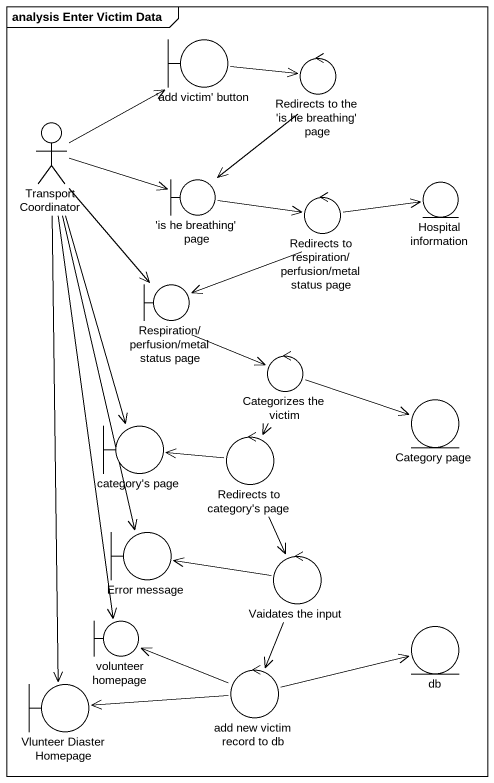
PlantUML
@startuml
mainframe analysis Enter Victim Data
boundary "'add victim' button" as add_victim_button
control "Redirects to the 'is he breathing' page" as Redirects_to_the_is_he
actor "Transport Coordinator" as Transport_Coordinator
boundary "'is he breathing' page" as is_he_breathing_page
control "Redirects to respiration/perfusion/metal status page" as Redirects_to_respiration
entity "Hospital information" as Hospital_information
boundary "Respiration/perfusion/metal status page" as Respiration_perfusion_metal
control "Categorizes the victim" as Categorizes_the_victim
entity "Category page" as Category_page
boundary "category's page" as category_s_page
control "Redirects to category's page" as Redirects_to_category_s_page
boundary "Error message" as Error_message
control "Vaidates the input" as Vaidates_the_input
boundary "volunteer homepage" as volunteer_homepage
entity db
boundary "Vlunteer Diaster Homepage" as Vlunteer_Diaster_Homepage
control "add new victim record to db" as add_new_victim_record_to_db
add_victim_button -right-> Redirects_to_the_is_he
Redirects_to_the_is_he --> is_he_breathing_page
Transport_Coordinator -up-> add_victim_button
Transport_Coordinator -right-> is_he_breathing_page
Transport_Coordinator --> Respiration_perfusion_metal
Transport_Coordinator --> category_s_page
Transport_Coordinator --> Error_message
Transport_Coordinator --> volunteer_homepage
Transport_Coordinator --> Vlunteer_Diaster_Homepage
is_he_breathing_page -right-> Redirects_to_respiration
Redirects_to_respiration -right-> Hospital_information
Redirects_to_respiration -left-> Respiration_perfusion_metal
Respiration_perfusion_metal -right-> Categorizes_the_victim
Categorizes_the_victim -right-> Category_page
Categorizes_the_victim --> Redirects_to_category_s_page
Redirects_to_category_s_page -left-> category_s_page
Redirects_to_category_s_page --> Vaidates_the_input
Vaidates_the_input -left-> Error_message
Vaidates_the_input --> add_new_victim_record_to_db
add_new_victim_record_to_db -left-> volunteer_homepage
add_new_victim_record_to_db -right-> db
add_new_victim_record_to_db -left-> Vlunteer_Diaster_Homepage
@enduml
